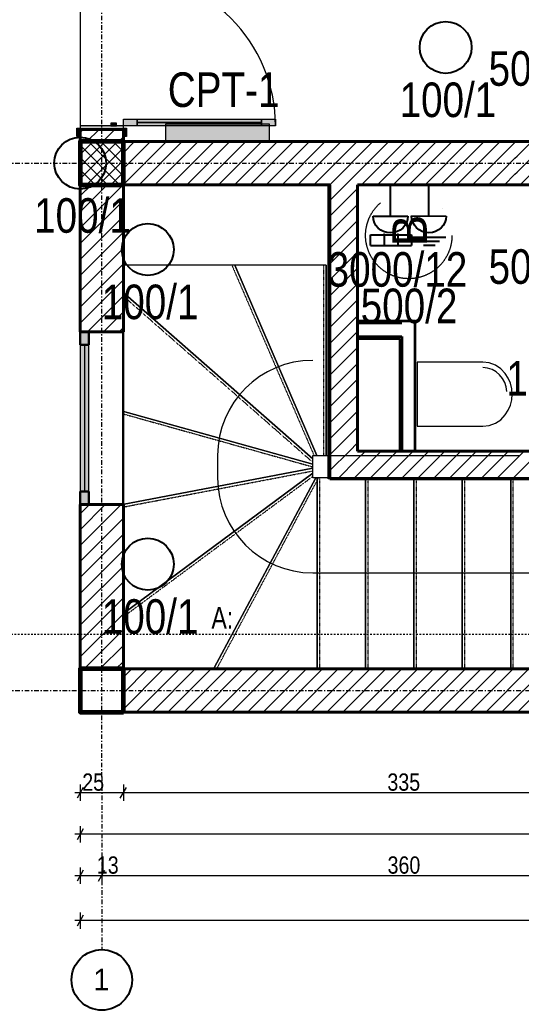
# Model space of a CAD drawing. Header units: millimetres. Extents: x -22688 to 165477, y -34508 to 218425.
# Drawn here: x 9613 to 12515, y 92075 to 97802 of the extents above; entities that cross this region are included whole.
import ezdxf

# ---------------------------------------------------------------- set-up
doc = ezdxf.new("R2010")
doc.units = ezdxf.units.MM
doc.header["$MEASUREMENT"] = 0
doc.set_wipeout_variables(frame=1)
for name, pattern in [('- Двойно прекъснати линии', [1093.611073, 529.166651, -211.666656, 141.111112, -211.666656]), ('- Прекъснати линия', [211.666667, 105.833333, -105.833333]), ('Small Dashed', [282.222222, 141.111111, -141.111111]), ('v1', [2800, 1000, -400, 0, -400, 1000, 0]), ('Wipeout_Contour', [1000, 0, -1000])]:
    doc.linetypes.add(name, pattern=pattern)
for name, color, linetype in [('1 _ Конструкция - Недефинирани обекти.Structural - Bearing', 7, 'Continuous'), ('1 _ Плочи - Основни.Structural - Bearing', 7, 'Continuous'), ('1 _ Преградни_Стени - Външни .Non Structural - Bearing', 7, 'Continuous'), ('6 _ - Конструктивни оси.Dimensioning', 7, 'Continuous'), ('ELEKTRIKA', 24, 'Continuous'), ('Marker - Section', 7, 'Continuous'), ('Model Unit - Zone', 7, 'Continuous'), ('Structural - Bearing', 7, 'Continuous'), ('Structural - Stair & Railing', 7, 'Continuous')]:
    doc.layers.add(name, color=color, linetype=linetype)
doc.layers.add('3 _ - Обзавеждане - Вътрешно.Furniture', color=7, linetype='Continuous', true_color=0x6b6157)
doc.layers.add('6 _ - Размери - Основни.Dimensioning', color=7, linetype='Continuous', true_color=0x7a7a7a)
for name, color, linetype, lineweight in [('GROMOBRAN', 5, 'Continuous', 35), ('Lines_Pen_No__1', 7, 'Continuous', 13), ('Text blocks_Pen_No__1', 7, 'Continuous', 13)]:
    doc.layers.add(name, color=color, linetype=linetype, lineweight=lineweight)
doc.layers.add('hatch', color=7, linetype='Continuous', lineweight=9, true_color=0x7a7a7a)
doc.styles.add('GENERATED_STYLE_2', font='arial.ttf')
doc.styles.add('GENERATED_STYLE_4', font='arial.ttf')
doc.styles.add('GENERATED_STYLE_6', font='Cambria Math.ttf')
doc.styles.add('KIRILICA', font='MCSWIS.TTF', dxfattribs={"width": 0.8, "height": 20})
pattern_1 = [(45, (-46897.83, 95813.185), (-45.961934, 45.961934), [])]
pattern_2 = [(45, (-46897.833, 95813.185), (-35.355335, 35.355335), []), (135, (-46897.833, 95813.185), (35.355335, 35.355335), [])]

# ---------------------------------------------------------------- blocks, each defined once
blk = doc.blocks.new('boiler')
at = {"layer": 'ELEKTRIKA', "color": 1}
for p, q in [((98883.2, 132381.1), (98883.2, 132145.1)), ((98883.2, 132381.1), (98943.2, 132381.1)), ((98943.2, 132381.1), (98943.2, 132145.1)), ((99051.6, 132367.4), (99051.5, 132166.1)), ((98883.2, 132297.1), (98883.2, 132231.1)), ((99051.6, 132266.7), (99229.3, 132266.7))]:
    blk.add_line(p, q, dxfattribs=at)
for points in [[(98943.2, 132302.4), (98883.2, 132302.4)], [(98943.2, 132223.8), (98883.2, 132223.8)], [(98943.2, 132145.1), (98883.2, 132145.1)]]:
    blk.add_lwpolyline(points, dxfattribs=at)
at = {"layer": 'ELEKTRIKA', "color": 1, "extrusion": (0, 0, -1)}
blk.add_ellipse((99051.6, 132266.7), major_axis=(0.1, 100.6), ratio=0.960784, start_param=3.141593, end_param=6.283185, dxfattribs=at)
at = {"layer": 'GROMOBRAN', "color": 1}
for p in [(98943.2, 132302.4), (98943.2, 132223.8)]:
    blk.add_point(p, dxfattribs=at)
blk = doc.blocks.new('ednofazna 500ka')
at = {"layer": 'ELEKTRIKA', "color": 1}
for p, q in [((90559.9, 116914.2), (90559.9, 116714.8)), ((90681.9, 116914.1), (90681.7, 116712.8)), ((90513.4, 116843.8), (90513.4, 116777.8)), ((90535.9, 116875.2), (90535.9, 116752.3)), ((90681.8, 116813.5), (90859.5, 116813.5))]:
    blk.add_line(p, q, dxfattribs=at)
at = {"layer": 'ELEKTRIKA', "color": 1, "extrusion": (0, 0, -1)}
blk.add_ellipse((90681.8, 116813.5), major_axis=(0.1, 100.6), ratio=0.960784, start_param=3.141593, end_param=6.283185, dxfattribs=at)

msp = doc.modelspace()

# ---------------------------------------------------------------- hatches: boundary and pattern name
at = {"layer": '1 _ Преградни_Стени - Външни .Non Structural - Bearing', "linetype": 'Continuous', "lineweight": 15}
h = msp.add_hatch(dxfattribs=at)
h.set_pattern_fill('8_ГИПС_02_0001', color=256, scale=0.5, angle=90, style=0, pattern_type=2)
h.set_pattern_definition([(180, (12611.01, 36671.16), (-6e-15, -99.99999), [0, -14.999998])])
h.paths.add_polyline_path([(11575.4, 95959.5), (11812.5, 95959.5), (11812.5, 95971.5), (11575.4, 95971.5)])
at = {"layer": 'ELEKTRIKA'}
msp.add_hatch(color=256, dxfattribs=at).paths.add_polyline_path([(11057.1, 97098.8), (11057.1, 97198.8), (10457.1, 97198.8), (10457.1, 97098.8)])
at = {"layer": 'hatch', "linetype": 'Continuous', "lineweight": 9, "true_color": 0xdedede}
for points in [[(10172.5, 97188.8), (10172.5, 97204.8), (10140.5, 97204.8), (10140.5, 97188.8)], [(10212.5, 97228.8), (10212.5, 97188.8), (10292.5, 97188.8), (10292.5, 97228.8)], [(11012.5, 97208.8), (11012.5, 97228.8), (10292.5, 97228.8), (10292.5, 97208.8)], [(11012.5, 97188.8), (11012.5, 97208.8), (10292.5, 97208.8), (10292.5, 97188.8)], [(11092.5, 97188.8), (11092.5, 97228.8), (11012.5, 97228.8), (11012.5, 97188.8)], [(9962.5, 97176.8), (9943.5, 97176.8), (9943.5, 97126.8), (9962.5, 97126.8)], [(9962.5, 97168.8), (10212.5, 97168.8), (10212.5, 97188.8), (9962.5, 97188.8)], [(10231.5, 97176.8), (10212.5, 97176.8), (10212.5, 97126.8), (10231.5, 97126.8)], [(9962.5, 95998.8), (9962.5, 95923.8), (10012.5, 95923.8), (10012.5, 95998.8)], [(9962.5, 95923.8), (9962.5, 95073.8), (10012.5, 95073.8), (10012.5, 95923.8)], [(10012.5, 94998.8), (10012.5, 95073.8), (9962.5, 95073.8), (9962.5, 94998.8)]]:
    msp.add_hatch(color=254, dxfattribs=at).paths.add_polyline_path(points)
at = {"layer": 'hatch', "linetype": 'Continuous', "lineweight": 9}
h = msp.add_hatch(dxfattribs=at)
h.set_pattern_fill('COMMON_BRICK_0001', color=256, scale=0.5, style=0, pattern_type=2)
h.set_pattern_definition(pattern_1)
h.paths.add_polyline_path([(9962.5, 97098.8), (10212.5, 97098.8), (10212.5, 97168.8), (9962.5, 97168.8)])
h = msp.add_hatch(dxfattribs=at)
h.set_pattern_fill('1_БЕТОН_СГЛОБЯЕМИ_ЕЛЕМЕН_E7', color=256, scale=0.5, style=0, pattern_type=2)
h.set_pattern_definition(pattern_2)
h.paths.add_polyline_path([(10212.5, 96848.8), (10212.5, 97098.8), (9962.5, 97098.8), (9962.5, 96848.8)])
h = msp.add_hatch(dxfattribs=at)
h.set_pattern_fill('COMMON_BRICK_0001', color=256, scale=0.5, style=0, pattern_type=2)
h.set_pattern_definition(pattern_1)
h.paths.add_polyline_path([(12390.5, 97098.8), (10212.5, 97098.8), (10212.5, 96848.8), (12390.5, 96848.8)])
h = msp.add_hatch(dxfattribs=at)
h.set_pattern_fill('COMMON_BRICK_0001', color=256, scale=0.5, style=0, pattern_type=2)
h.set_pattern_definition(pattern_1)
h.paths.add_polyline_path([(12390.5, 97098.8), (12390.5, 96848.8), (12402.5, 96848.8), (12402.5, 97098.8)])
h = msp.add_hatch(dxfattribs=at)
h.set_pattern_fill('COMMON_BRICK_0001', color=256, scale=0.5, style=0, pattern_type=2)
h.set_pattern_definition(pattern_1)
h.paths.add_polyline_path([(12402.5, 97098.8), (12402.5, 96848.8), (12478.5, 96848.8), (12478.5, 97098.8)])
h = msp.add_hatch(dxfattribs=at)
h.set_pattern_fill('COMMON_BRICK_0001', color=256, scale=0.5, style=0, pattern_type=2)
h.set_pattern_definition(pattern_1)
h.paths.add_polyline_path([(12478.5, 97098.8), (12478.5, 96848.8), (12490.5, 96848.8), (12490.5, 97098.8)])
h = msp.add_hatch(dxfattribs=at)
h.set_pattern_fill('COMMON_BRICK_0001', color=256, scale=0.5, style=0, pattern_type=2)
h.set_pattern_definition(pattern_1)
h.paths.add_polyline_path([(12490.5, 97098.8), (12490.5, 96848.8), (13560.2, 96848.8), (13560.2, 97098.8)])
h = msp.add_hatch(dxfattribs=at)
h.set_pattern_fill('COMMON_BRICK_0001', color=256, scale=0.5, style=0, pattern_type=2)
h.set_pattern_definition(pattern_1)
h.paths.add_polyline_path([(10212.5, 96848.8), (9962.5, 96848.8), (9962.5, 95998.8), (10212.5, 95998.8)])
h = msp.add_hatch(dxfattribs=at)
h.set_pattern_fill('COMMON_BRICK_0001', color=256, scale=0.5, style=0, pattern_type=2)
h.set_pattern_definition(pattern_1)
h.paths.add_polyline_path([(11567.9, 95308.8), (11567.9, 96848.8), (11407.9, 96848.8), (11407.9, 95308.8)])
h = msp.add_hatch(dxfattribs=at)
h.set_pattern_fill('COMMON_BRICK_0001', color=256, scale=0.5, style=0, pattern_type=2)
h.set_pattern_definition(pattern_1)
h.paths.add_polyline_path([(11567.9, 95308.8), (11407.9, 95308.8), (11407.9, 95148.8)])
h = msp.add_hatch(dxfattribs=at)
h.set_pattern_fill('COMMON_BRICK_0001', color=256, scale=0.5, style=0, pattern_type=2)
h.set_pattern_definition(pattern_1)
h.paths.add_polyline_path([(11567.9, 95308.8), (11407.9, 95148.8), (11567.9, 95148.8)])
h = msp.add_hatch(dxfattribs=at)
h.set_pattern_fill('COMMON_BRICK_0001', color=256, scale=0.5, style=0, pattern_type=2)
h.set_pattern_definition(pattern_1)
h.paths.add_polyline_path([(11567.9, 95148.8), (13650.2, 95148.8), (13650.2, 95308.8), (11567.9, 95308.8)])
h = msp.add_hatch(dxfattribs=at)
h.set_pattern_fill('COMMON_BRICK_0001', color=256, scale=0.5, style=0, pattern_type=2)
h.set_pattern_definition(pattern_1)
h.paths.add_polyline_path([(9962.5, 94048.8), (10212.5, 94048.8), (10212.5, 94998.8), (9962.5, 94998.8)])
at = {"layer": 'hatch', "linetype": 'Continuous', "lineweight": 13}
h = msp.add_hatch(dxfattribs=at)
h.set_pattern_fill('1_БЕТОН_СГЛОБЯЕМИ_ЕЛЕМЕН_E7', color=256, scale=0.5, style=0, pattern_type=2)
h.set_pattern_definition(pattern_2)
h.paths.add_polyline_path([(10212.5, 93798.8), (10212.5, 94048.8), (9962.5, 94048.8), (9962.5, 93798.8)])
at = {"layer": 'hatch', "linetype": 'Continuous', "lineweight": 9}
h = msp.add_hatch(dxfattribs=at)
h.set_pattern_fill('COMMON_BRICK_0001', color=256, scale=0.5, style=0, pattern_type=2)
h.set_pattern_definition(pattern_1)
h.paths.add_polyline_path([(10212.5, 93798.8), (13560.2, 93798.8), (13560.2, 94048.8), (10212.5, 94048.8)])

# ---------------------------------------------------------------- linework, layer by layer
at = {"layer": '1 _ Плочи - Основни.Structural - Bearing', "linetype": 'Continuous', "lineweight": 20, "ltscale": 0.01, "flags": 128}
for points in [[(21962.5, 93798.8), (23762.5, 93798.8), (23762.5, 100698.8), (21962.5, 100698.8), (9962.5, 100698.8), (9962.5, 93798.8)], [(13048.4, 94048.7), (13048.4, 95148.8), (11397.9, 95148.8), (11397.9, 96848.8), (10212.5, 96848.8), (10212.5, 95148.7), (10212.5, 94048.7)]]:
    msp.add_lwpolyline(points, close=True, dxfattribs=at)
at = {"layer": '1 _ Преградни_Стени - Външни .Non Structural - Bearing', "linetype": 'Continuous', "lineweight": 40, "ltscale": 0.01}
for p, q in [((12390.5, 96848.8), (12402.5, 96848.8)), ((12390.5, 96848.8), (12402.5, 96848.8)), ((12402.5, 96848.8), (12478.5, 96848.8)), ((12402.5, 96848.8), (12478.5, 96848.8)), ((12478.5, 96848.8), (12490.5, 96848.8)), ((12478.5, 96848.8), (12490.5, 96848.8))]:
    msp.add_line(p, q, dxfattribs=at)
at = {"layer": '1 _ Преградни_Стени - Външни .Non Structural - Bearing', "linetype": 'Continuous', "lineweight": 35, "ltscale": 0.01}
for p, q in [((11824.5, 96047.5), (11575.4, 96047.5)), ((11575.4, 95971.5), (11824.5, 95971.5)), ((11824.5, 95971.5), (11824.5, 95308.8))]:
    msp.add_line(p, q, dxfattribs=at)
at = {"layer": '1 _ Преградни_Стени - Външни .Non Structural - Bearing', "linetype": 'Continuous', "lineweight": 15, "ltscale": 0.01, "flags": 128}
for points in [[(11567.9, 96611.7), (11567.9, 96599.7)], [(11567.9, 96523.7), (11567.9, 96511.7)]]:
    msp.add_lwpolyline(points, dxfattribs=at)
at = {"layer": '1 _ Преградни_Стени - Външни .Non Structural - Bearing', "linetype": 'Continuous', "lineweight": 13, "ltscale": 0.01, "flags": 128}
msp.add_lwpolyline([(11567.9, 96599.7), (11567.9, 96523.7)], dxfattribs=at)
at = {"layer": '1 _ Преградни_Стени - Външни .Non Structural - Bearing', "linetype": 'Continuous', "lineweight": 35, "ltscale": 0.01, "flags": 128}
for points in [[(11900.5, 95308.8), (11900.5, 96059.5), (11575.4, 96059.5)], [(11575.4, 95959.5), (11812.5, 95959.5)], [(11812.5, 95959.5), (11812.5, 95308.8)]]:
    msp.add_lwpolyline(points, dxfattribs=at)
at = {"layer": '3 _ - Обзавеждане - Вътрешно.Furniture', "linetype": 'Continuous', "lineweight": 20, "ltscale": 0.01, "flags": 128}
msp.add_lwpolyline([(12292.5, 95822.1), (11912.5, 95822.1), (11912.5, 95452.1), (12292.5, 95452.1), (12329.9, 95456.5), (12365.2, 95469.3), (12396.7, 95489.9), (12422.5, 95517.1), (12439.7, 95544.3), (12452.3, 95573.9), (12460, 95605.1), (12462.5, 95637.1), (12460, 95669.2), (12452.3, 95700.4), (12439.7, 95730), (12422.5, 95757.1), (12396.7, 95784.4), (12365.2, 95805), (12329.9, 95817.8)], close=True, dxfattribs=at)
at = {"layer": '3 _ - Обзавеждане - Вътрешно.Furniture', "linetype": 'Continuous', "lineweight": 20, "ltscale": 0.01}
msp.add_arc((12285.7, 95646.1), 146.2, 2.6117, 87.34, dxfattribs=at)
at = {"layer": '6 _ - Конструктивни оси.Dimensioning', "linetype": '- Двойно прекъснати линии', "lineweight": 13, "ltscale": 0.05}
for p, q in [((9477.7, 96973.8), (24163.2, 96973.8)), ((10087.5, 93425.1), (10087.5, 92425.1))]:
    msp.add_line(p, q, dxfattribs=at)
at = {"layer": '6 _ - Конструктивни оси.Dimensioning', "linetype": 'Continuous', "lineweight": 25, "ltscale": 0.01}
msp.add_circle((10087.5, 92250.1), 175, dxfattribs=at)
at = {"layer": '6 _ - Конструктивни оси.Dimensioning', "linetype": '- Двойно прекъснати линии', "lineweight": 13, "ltscale": 0.01}
msp.add_point((10087.5, 93425.1), dxfattribs=at)
msp.add_point((10087.5, 93425.1), dxfattribs=at)
at = {"layer": '6 _ - Размери - Основни.Dimensioning', "linetype": 'Continuous', "lineweight": 20, "ltscale": 0.01}
for p, q in [((9980.5, 93363.7), (9944.4, 93301.2)), ((9962.5, 93379.4), (9962.5, 93285.6)), ((10194.4, 93301.2), (10230.5, 93363.7)), ((10212.5, 93379.4), (10212.5, 93285.6)), ((9962.5, 93332.5), (9931.9, 93332.5)), ((10212.5, 93332.5), (9962.5, 93332.5)), ((13560.2, 93332.5), (10212.5, 93332.5)), ((9962.5, 93139.1), (9962.5, 93045.3)), ((9962.5, 93092.2), (9931.9, 93092.2)), ((9980.5, 93123.4), (9944.4, 93060.9)), ((21962.5, 93092.2), (9962.5, 93092.2)), ((9962.5, 92899.7), (9962.5, 92805.9)), ((10087.5, 92899.7), (10087.5, 92805.9)), ((9962.5, 92852.8), (9931.9, 92852.8)), ((9980.5, 92884), (9944.4, 92821.5)), ((10087.5, 92852.8), (9962.5, 92852.8)), ((10069.4, 92821.5), (10105.5, 92884)), ((13687.1, 92852.8), (10087.5, 92852.8)), ((9980.5, 92624.4), (9944.4, 92561.9)), ((9962.5, 92640), (9962.5, 92546.3)), ((9962.5, 92593.1), (9931.9, 92593.1)), ((23762.5, 92593.1), (9962.5, 92593.1))]:
    msp.add_line(p, q, dxfattribs=at)
at = {"layer": 'ELEKTRIKA', "lineweight": 5, "elevation": -500}
msp.add_lwpolyline([(11057.1, 97198.8), (10457.1, 97198.8), (10457.1, 97098.8), (11057.1, 97098.8)], close=True, dxfattribs=at)
at = {"layer": 'ELEKTRIKA', "color": 1}
for centre in [(12077.2, 97642.8), (9962.5, 96973.8), (10353.8, 96473.9), (10353.8, 94654.4)]:
    msp.add_circle(centre, 150, dxfattribs=at)
at = {"layer": 'Lines_Pen_No__1', "linetype": 'v1'}
msp.add_circle((11864, 96555.4), 250, dxfattribs=at)
at = {"layer": 'Marker - Section', "linetype": '- Прекъснати линия', "lineweight": 20, "ltscale": 0.09}
msp.add_line((8039.9, 94248.8), (24672, 94248.8), dxfattribs=at)
at = {"layer": 'Structural - Bearing', "linetype": 'Continuous', "lineweight": 15, "ltscale": 0.01}
for p, q in [((10172.5, 97204.8), (10140.5, 97204.8)), ((10140.5, 97204.8), (10140.5, 97188.8)), ((10172.5, 97188.8), (10172.5, 97204.8)), ((10212.5, 97228.8), (10292.5, 97228.8)), ((10212.5, 97188.8), (10212.5, 97228.8)), ((10292.5, 97228.8), (10292.5, 97188.8)), ((11012.5, 97208.8), (10292.5, 97208.8)), ((11012.5, 97188.8), (11012.5, 97228.8)), ((11012.5, 97228.8), (11092.5, 97228.8)), ((11092.5, 97228.8), (11092.5, 97188.8)), ((10212.5, 97188.8), (9962.5, 97188.8)), ((9962.5, 97188.8), (9962.5, 97168.8)), ((9962.5, 97168.8), (10212.5, 97168.8)), ((10140.5, 97188.8), (10172.5, 97188.8)), ((10212.5, 97168.8), (10212.5, 97188.8)), ((10292.5, 97188.8), (10212.5, 97188.8)), ((11092.5, 97188.8), (11012.5, 97188.8))]:
    msp.add_line(p, q, dxfattribs=at)
at = {"layer": 'Structural - Bearing', "linetype": 'Continuous', "lineweight": 18, "ltscale": 0.01}
for p, q in [((9943.5, 97126.8), (9943.5, 97176.8)), ((9943.5, 97176.8), (9962.5, 97176.8)), ((9962.5, 97176.8), (9962.5, 97126.8)), ((10212.5, 97126.8), (10212.5, 97176.8)), ((10212.5, 97176.8), (10231.5, 97176.8)), ((10231.5, 97176.8), (10231.5, 97126.8)), ((9962.5, 97126.8), (9943.5, 97126.8)), ((10231.5, 97126.8), (10212.5, 97126.8)), ((9962.5, 95998.8), (9962.5, 94998.8)), ((10212.5, 95998.8), (10212.5, 94998.8)), ((9962.5, 95923.8), (9962.5, 95073.8)), ((9987.5, 95923.8), (9987.5, 95073.8)), ((10012.5, 95073.8), (10012.5, 95923.8))]:
    msp.add_line(p, q, dxfattribs=at)
at = {"layer": 'Structural - Bearing', "linetype": 'Continuous', "lineweight": 40, "ltscale": 0.01}
for p, q in [((9962.5, 97168.8), (9962.5, 97126.8)), ((10212.5, 97168.8), (9962.5, 97168.8)), ((10212.5, 97168.8), (9962.5, 97168.8)), ((10212.5, 97168.8), (9962.5, 97168.8)), ((9962.5, 97168.8), (9962.5, 97126.8)), ((9962.5, 97168.8), (9962.5, 97126.8)), ((10212.5, 97168.8), (10212.5, 97126.8)), ((10212.5, 97168.8), (10212.5, 97126.8)), ((10212.5, 97168.8), (10212.5, 97126.8)), ((9962.5, 95998.8), (10012.5, 95998.8)), ((9962.5, 95998.8), (10012.5, 95998.8)), ((9962.5, 95998.8), (10012.5, 95998.8)), ((10012.5, 95998.8), (10212.5, 95998.8)), ((10012.5, 95998.8), (10212.5, 95998.8)), ((9962.5, 94998.8), (10012.5, 94998.8)), ((9962.5, 94998.8), (10012.5, 94998.8)), ((9962.5, 94998.8), (10012.5, 94998.8)), ((10012.5, 94998.8), (10212.5, 94998.8)), ((10012.5, 94998.8), (10212.5, 94998.8))]:
    msp.add_line(p, q, dxfattribs=at)
at = {"layer": 'Structural - Bearing', "linetype": 'Continuous', "lineweight": 30, "ltscale": 0.01}
for p, q in [((9962.5, 95998.8), (9962.5, 95923.8)), ((10012.5, 95923.8), (10012.5, 95998.8)), ((9962.5, 95923.8), (10012.5, 95923.8)), ((10012.5, 95073.8), (9962.5, 95073.8)), ((9962.5, 95073.8), (9962.5, 94998.8)), ((10012.5, 94998.8), (10012.5, 95073.8))]:
    msp.add_line(p, q, dxfattribs=at)
at = {"layer": 'Structural - Bearing', "linetype": 'Continuous', "lineweight": 15, "ltscale": 0.01, "flags": 128}
for points in [[(11012.5, 97208.8), (10292.5, 97208.8), (10292.5, 97228.8), (11012.5, 97228.8)], [(11012.5, 97188.8), (10292.5, 97188.8), (10292.5, 97208.8), (11012.5, 97208.8)]]:
    msp.add_lwpolyline(points, close=True, dxfattribs=at)
at = {"layer": 'Structural - Bearing', "linetype": 'Continuous', "lineweight": 40, "ltscale": 0.01, "flags": 128}
for points in [[(9962.5, 97168.8), (9962.5, 97098.8)], [(10212.5, 97098.8), (10212.5, 97168.8)], [(12390.5, 97098.8), (10212.5, 97098.8)], [(13560.2, 97098.8), (12390.5, 97098.8)], [(9962.5, 96848.8), (9962.5, 95998.8)], [(10212.5, 95998.8), (10212.5, 96848.8)], [(10212.5, 96848.8), (11407.9, 96848.8)], [(11407.9, 96848.8), (11407.9, 95308.8)], [(11567.9, 96848.8), (12390.5, 96848.8)], [(11567.9, 95308.8), (11567.9, 96848.8)], [(12490.5, 96848.8), (13560.2, 96848.8)], [(11407.9, 95148.8), (11407.9, 95308.8)], [(13650.2, 95308.8), (11567.9, 95308.8)], [(11407.9, 95148.8), (13650.2, 95148.8)], [(9962.5, 94998.8), (9962.5, 94048.8)], [(10212.5, 94048.8), (10212.5, 94998.8)], [(13560.2, 94048.8), (10212.5, 94048.8)], [(10212.5, 93798.8), (13560.2, 93798.8)]]:
    msp.add_lwpolyline(points, dxfattribs=at)
at = {"layer": 'Structural - Bearing', "linetype": 'Continuous', "lineweight": 60, "ltscale": 0.01, "flags": 128}
msp.add_lwpolyline([(10212.5, 96848.8), (10212.5, 97098.8), (9962.5, 97098.8), (9962.5, 96848.8)], close=True, dxfattribs=at)
at = {"layer": 'Structural - Bearing', "linetype": 'Continuous', "lineweight": 15, "ltscale": 0.01}
msp.add_arc((10212.5, 97188.8), 880, 0, 90, dxfattribs=at)
at = {"layer": 'Structural - Stair & Railing', "linetype": 'Continuous', "lineweight": 13, "ltscale": 0.01}
for p, q in [((10208, 96382.9), (10208, 94054.1)), ((11308, 95154.1), (11308, 95282.9)), ((11308, 95282.9), (12455.6, 95282.9)), ((12455.6, 95154.1), (11308, 95154.1)), ((12455.6, 94054.1), (12455.6, 95154.1)), ((10208, 94054.1), (12455.6, 94054.1))]:
    msp.add_line(p, q, dxfattribs=at)
at = {"layer": 'Structural - Stair & Railing', "linetype": 'Continuous', "lineweight": 18, "ltscale": 0.01}
for p, q in [((10856.7, 96382.9), (10208, 96382.9)), ((10208, 96382.9), (10208, 96228.5)), ((11385.6, 96382.9), (10856.7, 96382.9)), ((10856.7, 96382.9), (11331.8, 95282.9)), ((11331.8, 95282.9), (10856.7, 96382.9)), ((11385.6, 96382.9), (11385.6, 95282.9)), ((11385.6, 95282.9), (11385.6, 96382.9)), ((10208, 96228.5), (11308, 95263.8)), ((11308, 95263.8), (10208, 96228.5)), ((10208, 96228.5), (10208, 95540.2)), ((10208, 95540.2), (11308, 95232.9)), ((11308, 95232.9), (10208, 95540.2)), ((10208, 95540.2), (10208, 95179.2)), ((10758, 95282.9), (10758, 95179.2)), ((11308, 95263.8), (11308, 95282.9)), ((11308, 95282.9), (11331.8, 95282.9)), ((11308, 95232.9), (11308, 95263.8)), ((11315.5, 95282.9), (11339.3, 95282.9)), ((11331.8, 95282.9), (11385.6, 95282.9)), ((11339.3, 95282.9), (11393.1, 95282.9)), ((11385.6, 95282.9), (11665.6, 95282.9)), ((11393.1, 95282.9), (11673.1, 95282.9)), ((11665.6, 95282.9), (11945.6, 95282.9)), ((11945.6, 95282.9), (12225.6, 95282.9)), ((12225.6, 95282.9), (12505.6, 95282.9)), ((10208, 94999.6), (11308, 95208.7)), ((11308, 95208.7), (10208, 94999.6)), ((11308, 95208.7), (11308, 95232.9)), ((11308, 95180.3), (11308, 95208.7)), ((10208, 94365.6), (11308, 95180.3)), ((11308, 95180.3), (10208, 94365.6)), ((10208, 95179.2), (10208, 94999.6)), ((10738.3, 94054.1), (11325.3, 95154.1)), ((11325.3, 95154.1), (10738.3, 94054.1)), ((10758, 95179.2), (10758, 95154.1)), ((11308, 95179.2), (11308, 95180.3)), ((11308, 95154.1), (11308, 95179.2)), ((11325.3, 95154.1), (11308, 95154.1)), ((11333.6, 95154.1), (11325.3, 95154.1)), ((11333.6, 94054.1), (11333.6, 95154.1)), ((11333.6, 95154.1), (11333.6, 94054.1)), ((11613.6, 95154.1), (11333.6, 95154.1)), ((11613.6, 94054.1), (11613.6, 95154.1)), ((11613.6, 95154.1), (11613.6, 94054.1)), ((11893.6, 95154.1), (11613.6, 95154.1)), ((11893.6, 94054.1), (11893.6, 95154.1)), ((11893.6, 95154.1), (11893.6, 94054.1)), ((12173.6, 95154.1), (11893.6, 95154.1)), ((12173.6, 94054.1), (12173.6, 95154.1)), ((12173.6, 95154.1), (12173.6, 94054.1)), ((12453.6, 95154.1), (12173.6, 95154.1)), ((12453.6, 94054.1), (12453.6, 95154.1)), ((12453.6, 95154.1), (12453.6, 94054.1)), ((12733.6, 95154.1), (12453.6, 95154.1)), ((10208, 94999.6), (10208, 94365.6)), ((11308, 94604.1), (12733.6, 94604.1)), ((10208, 94365.6), (10208, 94054.1)), ((10208, 94054.1), (10738.3, 94054.1)), ((10738.3, 94054.1), (11333.6, 94054.1)), ((11333.6, 94054.1), (11613.6, 94054.1)), ((11613.6, 94054.1), (11893.6, 94054.1)), ((11893.6, 94054.1), (12173.6, 94054.1)), ((12173.6, 94054.1), (12453.6, 94054.1)), ((12453.6, 94054.1), (12733.6, 94054.1))]:
    msp.add_line(p, q, dxfattribs=at)
at = {"layer": 'Structural - Stair & Railing', "linetype": 'Small Dashed', "lineweight": 13, "ltscale": 0.01}
for p, q in [((10840.4, 96382.9), (11315.5, 95282.9)), ((11370.6, 96382.9), (11370.6, 95282.9)), ((10208, 96208.5), (11308, 95243.9)), ((10208, 95524.6), (11308, 95217.4)), ((10208, 94984.4), (11308, 95193.4)), ((10208, 94346.9), (11308, 95161.6)), ((10755.3, 94054.1), (11342.3, 95154.1)), ((11348.6, 94054.1), (11348.6, 95154.1)), ((11628.6, 94054.1), (11628.6, 95154.1)), ((11908.6, 94054.1), (11908.6, 95154.1)), ((12188.6, 94054.1), (12188.6, 95154.1)), ((12468.6, 94054.1), (12468.6, 95154.1))]:
    msp.add_line(p, q, dxfattribs=at)
at = {"layer": 'Structural - Stair & Railing', "linetype": 'Continuous', "lineweight": 18, "ltscale": 0.01}
for centre, start, end in [((11308, 95282.9), 90, 180), ((11308, 95154.1), 180, 270)]:
    msp.add_arc(centre, 550, start, end, dxfattribs=at)

# ---------------------------------------------------------------- block references
at = {"layer": 'ELEKTRIKA', "rotation": 90}
msp.add_blockref('ednofazna 500ka', (128793.7, 5986.1), dxfattribs=at)
at = {"layer": 'GROMOBRAN', "rotation": 90}
msp.add_blockref('boiler', (144024.4, -2385.1), dxfattribs=at)

# ---------------------------------------------------------------- texts
at = {"layer": '6 _ - Конструктивни оси.Dimensioning', "linetype": 'Continuous', "lineweight": 13, "insert": (10038.6, 92314.3), "char_height": 125, "attachment_point": 1, "style": 'GENERATED_STYLE_6'}
msp.add_mtext('\\A1;{\\pql;\\pt0;\\fCentury Gothic|b0|i0|c0|p34;1}', dxfattribs=at)
at = {"layer": '6 _ - Размери - Основни.Dimensioning', "linetype": 'Continuous', "lineweight": 35, "char_height": 100, "attachment_point": 7, "style": 'GENERATED_STYLE_6'}
for s, insert in [('\\A1;{\\W0.850000x;\\pql;\\fCentury Gothic|b0|i0|c0|p34;25}', (9974.5, 93342.7)), ('\\A1;{\\W0.850000x;\\pql;\\fCentury Gothic|b0|i0|c0|p34;335}', (11740.1, 93342.7)), ('\\A1;{\\W0.850000x;\\pql;\\fCentury Gothic|b0|i0|c0|p34;13}', (10058.9, 92863)), ('\\A1;{\\W0.850000x;\\pql;\\fCentury Gothic|b0|i0|c0|p34;360}', (11741.1, 92863))]:
    msp.add_mtext(s, dxfattribs=dict(at, insert=insert))
at = {"layer": 'ELEKTRIKA', "color": 1, "linetype": 'Continuous', "ltscale": 0.25, "char_height": 200, "style": 'KIRILICA'}
for s, insert, width, attachment_point in [('{\\fArial|b0|i0|c0|p34;500/1}', (12885.1, 97621), 883.306, 3), ('\\pxt3;{\\fArial|b0|i0|c204|p34;СРТ-\\fArial|b0|i0|c0|p34;1}', (10469.7, 97295.6), 891.182, 7), ('{\\fArial|b0|i0|c0|p34;100/1}', (11810.9, 97237.2), 584.474, 7), ('{\\fArial|b0|i0|c0|p34;100/1}', (9696.1, 96568.1), 584.474, 7), ('{\\fArial|b0|i0|c0|p34;3000/12}', (12202.6, 96459), 883.306, 3), ('{\\fArial|b0|i0|c0|p34;500/2}', (12885.1, 96475.5), 883.306, 3), ('{\\fArial|b0|i0|c0|p34;100/1}', (10087.5, 96068.3), 584.474, 7), ('{\\fArial|b0|i0|c0|p34;500/2}', (12145.2, 96248.1), 883.306, 3), ('{\\fArial|b0|i0|c0|p34;100/1}', (12428.7, 95627), 584.474, 7), ('{\\fArial|b0|i0|c0|p34;100/1}', (10087.5, 94248.8), 584.474, 7)]:
    msp.add_mtext(s, dxfattribs=dict(at, insert=insert, width=width, attachment_point=attachment_point))
at = {"layer": 'Model Unit - Zone', "linetype": 'Continuous', "lineweight": 13, "insert": (10722.1, 94406.6), "char_height": 125, "attachment_point": 1, "style": 'GENERATED_STYLE_4'}
msp.add_mtext('\\A1;{\\W0.800000x;\\pql;\\pt0;\\fCentury Gothic|b0|i0|c204|p34;A: }', dxfattribs=at)
at = {"layer": 'Text blocks_Pen_No__1', "linetype": 'Continuous', "insert": (11768.9, 96490), "char_height": 200, "attachment_point": 1, "rotation": 90, "style": 'GENERATED_STYLE_2'}
msp.add_mtext('{B}', dxfattribs=at)

# ---------------------------------------------------------------- next in the draw order: wipeouts: each hides what was drawn before it
at = {"color": 254, "linetype": 'Wipeout_Contour', "lineweight": 0, "ltscale": 57933.307311, "true_color": 0xdedede}
msp.add_wipeout([(10212.5, 93798.8), (10212.5, 94048.8), (9962.5, 94048.8), (9962.5, 93798.8)], dxfattribs=at).dxf.layer = '1 _ Конструкция - Недефинирани обекти.Structural - Bearing'

# ---------------------------------------------------------------- next in the draw order: linework, layer by layer
at = {"layer": '1 _ Конструкция - Недефинирани обекти.Structural - Bearing', "linetype": 'Continuous', "lineweight": 60, "ltscale": 0.01, "flags": 128}
msp.add_lwpolyline([(10212.5, 93798.8), (10212.5, 94048.8), (9962.5, 94048.8), (9962.5, 93798.8)], close=True, dxfattribs=at)
at = {"layer": '6 _ - Конструктивни оси.Dimensioning', "linetype": '- Двойно прекъснати линии', "lineweight": 13, "ltscale": 0.05}
for p, q in [((10087.5, 93425.1), (10087.5, 100899)), ((9477.7, 93923.8), (24163.2, 93923.8))]:
    msp.add_line(p, q, dxfattribs=at)

doc.saveas('drawing.dxf')
